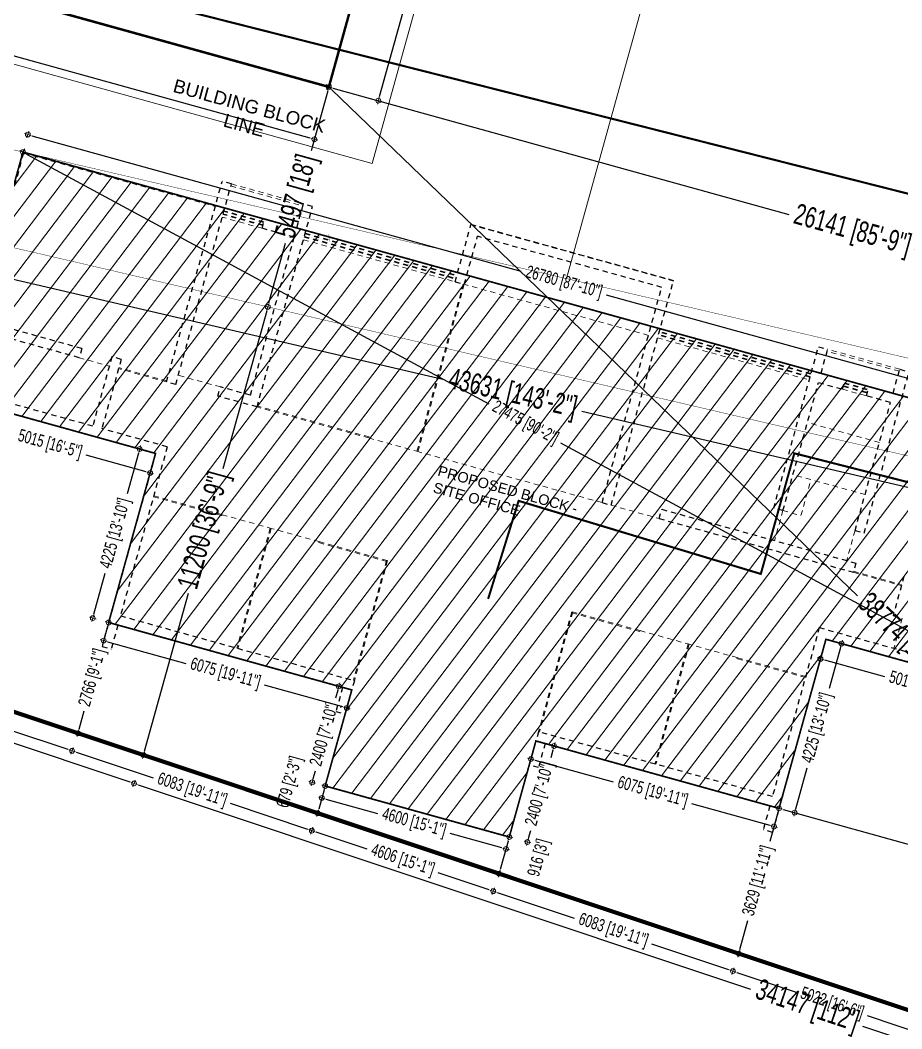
# Model space of a CAD drawing. Header units: millimetres. Extents: x 1330 to 3437, y 431 to 1156.
# Drawn here: x 1501.3 to 1522.53, y 965.32 to 989.61 of the extents above; entities that cross this region are included whole.
import ezdxf

# ---------------------------------------------------------------- set-up
doc = ezdxf.new("R2010")
doc.units = ezdxf.units.MM
doc.linetypes.add('DASHED', pattern=[0.75, 0.5, -0.25])
doc.linetypes.add('DASHED2', pattern=[0.375, 0.25, -0.125])
for name, color, linetype, lineweight in [('A01 Plot Boundary', 2, 'Continuous', 50), ('A03 Roads', 7, 'Continuous', 15), ('C06 Parapet Wall', 39, 'Continuous', 15), ('F03 Windows', 32, 'Continuous', 35), ('I03 Tile Drop', 250, 'Continuous', 9), ('S03 Title Block', 7, 'Continuous', 20), ('T01 Dimenstions Scale 01', 106, 'Continuous', 9), ('Y02 Hatching 02', 193, 'Continuous', 5)]:
    doc.layers.add(name, color=color, linetype=linetype, lineweight=lineweight)
for name, color, linetype in [('C LINE TEXT', 7, 'Continuous'), ('C02 Walls 01', 10, 'Continuous'), ('TEXT', 7, 'Continuous')]:
    doc.layers.add(name, color=color, linetype=linetype)
doc.styles.add('SANSSERIFBOLD', font='arial.ttf')
doc.styles.add('vka-arial', font='arial.ttf')
doc.styles.add('vka-romans', font='GOTHIC.TTF', dxfattribs={"width": 0.7})
doc.dimstyles.new('vka-dim0100', dxfattribs={"dimscale": 100, "dimtxt": 1, "dimasz": 0.7, "dimexe": 1.5, "dimexo": 2.5, "dimgap": 1, "dimtad": 0, "dimdec": 0, "dimzin": 0, "dimdsep": 46, "dimtxsty": 'vka-romans', "dimblk": 'vkadot', "dimcen": 1.5, "dimdle": 1.5, "dimse1": 1, "dimse2": 1, "dimclrd": 256, "dimclre": 256, "dimclrt": 7, "dimadec": 1, "dimazin": 0, "dimtfac": 1, "dimtdec": 0, "dimtofl": 0, "dimtmove": 2, "dimatfit": 3, "dimfxl": 1, "dimtolj": 1, "dimtzin": 0, "dimarcsym": 0})

# ---------------------------------------------------------------- blocks, each defined once
blk = doc.blocks.new('vkadot')
at = {"layer": 'T01 Dimenstions Scale 01'}
for q in [(-0.85, 0), (0, 0.85), (0.85, 0), (0, -0.85)]:
    blk.add_line((0, 0), q, dxfattribs=at)
blk.add_circle((0, 0), 0.579, dxfattribs=at)
blk = doc.blocks.new('*D5')
at = {"layer": 'T01 Dimenstions Scale 01', "lineweight": -2, "transparency": 16777216}
for p, q in [((-2072679, 42978), (-2021253, 42978)), ((-1966179, 42978), (-2017605, 42978))]:
    blk.add_line(p, q, dxfattribs=at)
at = {"layer": 'T01 Dimenstions Scale 01', "lineweight": -2, "transparency": 16777216, "xscale": 100, "yscale": 100, "zscale": 100, "rotation": 180}
blk.add_blockref('vkadot', (-2072779, 42978), dxfattribs=at)
at = {"layer": 'T01 Dimenstions Scale 01', "lineweight": -2, "transparency": 16777216, "xscale": 100, "yscale": 100, "zscale": 100}
blk.add_blockref('vkadot', (-1966079, 42978), dxfattribs=at)
at = {"layer": 'T01 Dimenstions Scale 01', "color": 7, "transparency": 16777216, "insert": (-2019429, 42978), "char_height": 500, "attachment_point": 5, "style": 'vka-romans'}
blk.add_mtext('\\A1;106700 [350\'-1"]', dxfattribs=at)
blk = doc.blocks.new('*D6')
at = {"layer": 'T01 Dimenstions Scale 01', "lineweight": -2, "transparency": 16777216}
for p, q in [((-1964842, 76011), (-1964842, 61914)), ((-1964842, 44386), (-1964842, 58483))]:
    blk.add_line(p, q, dxfattribs=at)
at = {"layer": 'T01 Dimenstions Scale 01', "lineweight": -2, "transparency": 16777216, "xscale": 100, "yscale": 100, "zscale": 100}
for p, rotation in [((-1964842, 76111), 90), ((-1964842, 44286), 270)]:
    blk.add_blockref('vkadot', p, dxfattribs=dict(at, rotation=rotation))
at = {"layer": 'T01 Dimenstions Scale 01', "color": 7, "transparency": 16777216, "insert": (-1964842, 60198), "char_height": 500, "attachment_point": 5, "rotation": 90, "style": 'vka-romans'}
blk.add_mtext('\\A1;31825 [104\'-5"]', dxfattribs=at)
blk = doc.blocks.new('*D50')
at = {"layer": 'T01 Dimenstions Scale 01', "lineweight": -2, "transparency": 16777216}
for p, q in [((-1965979, 44286), (-1954590, 44286)), ((-1940038, 44286), (-1951427, 44286))]:
    blk.add_line(p, q, dxfattribs=at)
at = {"layer": 'T01 Dimenstions Scale 01', "lineweight": -2, "transparency": 16777216, "xscale": 100, "yscale": 100, "zscale": 100, "rotation": 180}
blk.add_blockref('vkadot', (-1966079, 44286), dxfattribs=at)
at = {"layer": 'T01 Dimenstions Scale 01', "lineweight": -2, "transparency": 16777216, "xscale": 100, "yscale": 100, "zscale": 100}
blk.add_blockref('vkadot', (-1939938, 44286), dxfattribs=at)
at = {"layer": 'T01 Dimenstions Scale 01', "color": 7, "transparency": 16777216, "insert": (-1953008, 44286), "char_height": 500, "attachment_point": 5, "style": 'vka-romans'}
blk.add_mtext('\\A1;26141 [85\'-9"]', dxfattribs=at)
blk = doc.blocks.new('*D57')
at = {"layer": 'T01 Dimenstions Scale 01', "lineweight": -2, "transparency": 16777216}
for p, q in [((-1966079, 44186), (-1966079, 42690)), ((-1966079, 38889), (-1966079, 40385))]:
    blk.add_line(p, q, dxfattribs=at)
at = {"layer": 'T01 Dimenstions Scale 01', "lineweight": -2, "transparency": 16777216, "xscale": 100, "yscale": 100, "zscale": 100}
for p, rotation in [((-1966079, 44286), 90), ((-1966079, 38789), 270)]:
    blk.add_blockref('vkadot', p, dxfattribs=dict(at, rotation=rotation))
at = {"layer": 'T01 Dimenstions Scale 01', "color": 7, "transparency": 16777216, "insert": (-1966079, 41538), "char_height": 500, "attachment_point": 5, "rotation": 90, "style": 'vka-romans'}
blk.add_mtext("\\A1;5497 [18']", dxfattribs=at)
blk = doc.blocks.new('*D58')
at = {"layer": 'T01 Dimenstions Scale 01', "lineweight": -2, "transparency": 16777216}
for p, q in [((-1966079, 38689), (-1966079, 34743)), ((-1966079, 27689), (-1966079, 31635))]:
    blk.add_line(p, q, dxfattribs=at)
at = {"layer": 'T01 Dimenstions Scale 01', "lineweight": -2, "transparency": 16777216, "xscale": 100, "yscale": 100, "zscale": 100}
for p, rotation in [((-1966079, 38789), 90), ((-1966079, 27589), 270)]:
    blk.add_blockref('vkadot', p, dxfattribs=dict(at, rotation=rotation))
at = {"layer": 'T01 Dimenstions Scale 01', "color": 7, "transparency": 16777216, "insert": (-1966079, 33189), "char_height": 500, "attachment_point": 5, "rotation": 90, "style": 'vka-romans'}
blk.add_mtext('\\A1;11200 [36\'-9"]', dxfattribs=at)
blk = doc.blocks.new('*D71')
at = {"layer": 'T01 Dimenstions Scale 01', "lineweight": -2, "transparency": 16777216}
for p, q in [((-1966016, 26865), (-1950487, 26065)), ((-1932114, 25119), (-1947643, 25919))]:
    blk.add_line(p, q, dxfattribs=at)
at = {"layer": 'T01 Dimenstions Scale 01', "lineweight": -2, "transparency": 16777216, "xscale": 100, "yscale": 100, "zscale": 100}
for p, rotation in [((-1966116, 26870), 177.0520472543761), ((-1932014, 25114), 357.0520472543761)]:
    blk.add_blockref('vkadot', p, dxfattribs=dict(at, rotation=rotation))
at = {"layer": 'T01 Dimenstions Scale 01', "color": 7, "transparency": 16777216, "insert": (-1949065, 25992), "char_height": 500, "attachment_point": 5, "rotation": 357.052, "style": 'vka-romans'}
blk.add_mtext("\\A1;34147 [112']", dxfattribs=at)
blk = doc.blocks.new('*D72')
at = {"layer": 'T01 Dimenstions Scale 01', "lineweight": -2, "transparency": 16777216}
for p, q in [((-2072716, 32358), (-2021288, 29710)), ((-1966216, 26875), (-2017644, 29523))]:
    blk.add_line(p, q, dxfattribs=at)
at = {"layer": 'T01 Dimenstions Scale 01', "lineweight": -2, "transparency": 16777216, "xscale": 100, "yscale": 100, "zscale": 100}
for p, rotation in [((-2072816, 32363), 177.0528692918299), ((-1966116, 26870), 357.0528692918299)]:
    blk.add_blockref('vkadot', p, dxfattribs=dict(at, rotation=rotation))
at = {"layer": 'T01 Dimenstions Scale 01', "color": 7, "transparency": 16777216, "insert": (-2019466, 29616), "char_height": 500, "attachment_point": 5, "rotation": 357.0529, "style": 'vka-romans'}
blk.add_mtext('\\A1;106841 [350\'-6"]', dxfattribs=at)
blk = doc.blocks.new('*D87')
at = {"layer": 'T01 Dimenstions Scale 01', "lineweight": -2, "transparency": 16777216}
for p, q in [((-1965991, 44238), (-1950537, 35875)), ((-1932065, 25880), (-1947520, 34243))]:
    blk.add_line(p, q, dxfattribs=at)
at = {"layer": 'T01 Dimenstions Scale 01', "lineweight": -2, "transparency": 16777216, "xscale": 100, "yscale": 100, "zscale": 100}
for p, rotation in [((-1966079, 44286), 151.5817494426584), ((-1931977, 25833), 331.5817494426585)]:
    blk.add_blockref('vkadot', p, dxfattribs=dict(at, rotation=rotation))
at = {"layer": 'T01 Dimenstions Scale 01', "color": 7, "transparency": 16777216, "insert": (-1949028, 35059), "char_height": 500, "attachment_point": 5, "rotation": 331.5817, "style": 'vka-romans'}
blk.add_mtext('\\A1;38774 [127\'-3"]', dxfattribs=at)
blk = doc.blocks.new('*D89')
at = {"layer": 'T01 Dimenstions Scale 01', "lineweight": -2, "transparency": 16777216}
for p, q in [((-1938140, 39215), (-1958120, 38380)), ((-1981533, 37403), (-1961552, 38237))]:
    blk.add_line(p, q, dxfattribs=at)
at = {"layer": 'T01 Dimenstions Scale 01', "lineweight": -2, "transparency": 16777216, "xscale": 100, "yscale": 100, "zscale": 100}
for p, rotation in [((-1938040, 39219), 2.390663516997794), ((-1981633, 37399), 182.3906635169978)]:
    blk.add_blockref('vkadot', p, dxfattribs=dict(at, rotation=rotation))
at = {"layer": 'T01 Dimenstions Scale 01', "color": 7, "transparency": 16777216, "insert": (-1959836, 38309), "char_height": 500, "attachment_point": 5, "rotation": 2.3907, "style": 'vka-romans'}
blk.add_mtext('\\A1;43631 [143\'-2"]', dxfattribs=at)
blk = doc.blocks.new('THTH')
at = {"layer": 'C02 Walls 01', "color": 250, "linetype": 'DASHED2', "ltscale": 500}
for p, q in [((-1808787, 727493), (-1803727, 727493)), ((-1803727, 727493), (-1808787, 727493)), ((-1808787, 726063), (-1808787, 727493)), ((-1803727, 721883), (-1803727, 727493)), ((-1803957, 727263), (-1808557, 727263)), ((-1808557, 726063), (-1808557, 727263)), ((-1803957, 721883), (-1803957, 727263)), ((-1814837, 721883), (-1814837, 726893)), ((-1814607, 726893), (-1814837, 726893)), ((-1814607, 721883), (-1814607, 726893)), ((-1812807, 726293), (-1812807, 726893)), ((-1812577, 726893), (-1812807, 726893)), ((-1812577, 721883), (-1812577, 726893)), ((-1799937, 722863), (-1799937, 726893)), ((-1799937, 726893), (-1799707, 726893)), ((-1799707, 726293), (-1799707, 726893)), ((-1797907, 726293), (-1797907, 726893)), ((-1797907, 726893), (-1797677, 726893)), ((-1797677, 722863), (-1797677, 726893)), ((-1812807, 726293), (-1813607, 726293)), ((-1813607, 726063), (-1813607, 726293)), ((-1799707, 726293), (-1799107, 726293)), ((-1799107, 726063), (-1799107, 726293)), ((-1798507, 726063), (-1798507, 726293)), ((-1797907, 726293), (-1798507, 726293)), ((-1812807, 726063), (-1813607, 726063)), ((-1812807, 722113), (-1812807, 726063)), ((-1808787, 726063), (-1808557, 726063)), ((-1799707, 722863), (-1799707, 726063)), ((-1799707, 726063), (-1799107, 726063)), ((-1797907, 726063), (-1798507, 726063)), ((-1797907, 722863), (-1797907, 726063)), ((-1799707, 722863), (-1799937, 722863)), ((-1797907, 722863), (-1797677, 722863)), ((-1817017, 722113), (-1819647, 722113)), ((-1817017, 721883), (-1819417, 721883)), ((-1817017, 722113), (-1817017, 721883)), ((-1816267, 722113), (-1816267, 720383)), ((-1816037, 722113), (-1816267, 722113)), ((-1816037, 722113), (-1816037, 720383)), ((-1814607, 721883), (-1814837, 721883)), ((-1813557, 721883), (-1813557, 722113)), ((-1812807, 722113), (-1813557, 722113)), ((-1812577, 721883), (-1813557, 721883)), ((-1803957, 721883), (-1803727, 721883)), ((-1802527, 722113), (-1797677, 722113)), ((-1802527, 721883), (-1802527, 722113)), ((-1802527, 721883), (-1797677, 721883)), ((-1797677, 722113), (-1797677, 721883)), ((-1796477, 722113), (-1796477, 721133)), ((-1796477, 721133), (-1796247, 721133)), ((-1816267, 720383), (-1819417, 720383)), ((-1814402, 720383), (-1816037, 720383)), ((-1814402, 720383), (-1814402, 716158)), ((-1798112, 720383), (-1792267, 720383)), ((-1798112, 720383), (-1798112, 716158)), ((-1814632, 720153), (-1819647, 720153)), ((-1814632, 720153), (-1814632, 715328)), ((-1797882, 720153), (-1792267, 720153)), ((-1797882, 720153), (-1797882, 715328)), ((-1814402, 716158), (-1808557, 716158)), ((-1808557, 716158), (-1808557, 715328)), ((-1798112, 716158), (-1803957, 716158)), ((-1803957, 716158), (-1803957, 715328)), ((-1814402, 715928), (-1808787, 715928)), ((-1814402, 715928), (-1814402, 715328)), ((-1808787, 715928), (-1808787, 715328)), ((-1798112, 715928), (-1803727, 715928)), ((-1803727, 715928), (-1803727, 715328)), ((-1798112, 715928), (-1798112, 715328)), ((-1814632, 715328), (-1814402, 715328)), ((-1808787, 715328), (-1808557, 715328)), ((-1803727, 715328), (-1803957, 715328)), ((-1797882, 715328), (-1798112, 715328))]:
    blk.add_line(p, q, dxfattribs=at)
at = {"layer": 'C06 Parapet Wall', "color": 250, "linetype": 'DASHED2', "ltscale": 500}
for p, q in [((-1814607, 726893), (-1812807, 726893)), ((-1814607, 726843), (-1812807, 726843)), ((-1797907, 726893), (-1799707, 726893)), ((-1797907, 726843), (-1799707, 726843)), ((-1819647, 726293), (-1819647, 722113)), ((-1819647, 726293), (-1814837, 726293)), ((-1819622, 726268), (-1819622, 722113)), ((-1819622, 726268), (-1814837, 726268)), ((-1808582, 726063), (-1808582, 721883)), ((-1808557, 726063), (-1808557, 721883)), ((-1814837, 721908), (-1816037, 721908)), ((-1814837, 721883), (-1816037, 721883)), ((-1809782, 721908), (-1812577, 721908)), ((-1809782, 721883), (-1812577, 721883)), ((-1809782, 721908), (-1809782, 721883)), ((-1808557, 721883), (-1808582, 721883)), ((-1803957, 721883), (-1803932, 721883)), ((-1797677, 721908), (-1796477, 721908)), ((-1797677, 721883), (-1796477, 721883)), ((-1814402, 719158), (-1812692, 719158)), ((-1814402, 719133), (-1812692, 719133)), ((-1812692, 719158), (-1812692, 719133)), ((-1811492, 719158), (-1811467, 719158)), ((-1811492, 719158), (-1811492, 716158)), ((-1811467, 719158), (-1811467, 716158)), ((-1810267, 719158), (-1808557, 719158)), ((-1810267, 719158), (-1810267, 719133)), ((-1810267, 719133), (-1808557, 719133)), ((-1808582, 719158), (-1808582, 716158)), ((-1808557, 719158), (-1808557, 716158)), ((-1802247, 719158), (-1803957, 719158)), ((-1803957, 719158), (-1803957, 716158)), ((-1802247, 719133), (-1803957, 719133)), ((-1803932, 719158), (-1803932, 716158)), ((-1802247, 719158), (-1802247, 719133)), ((-1801022, 719158), (-1801047, 719158)), ((-1801047, 719158), (-1801047, 716158)), ((-1801022, 719158), (-1801022, 716158)), ((-1798112, 719158), (-1799822, 719158)), ((-1799822, 719158), (-1799822, 719133)), ((-1798112, 719133), (-1799822, 719133))]:
    blk.add_line(p, q, dxfattribs=at)
at = {"layer": 'F03 Windows', "color": 250, "linetype": 'DASHED2', "ltscale": 500}
for p, q in [((-1813607, 726216), (-1814607, 726216)), ((-1813607, 726139), (-1814607, 726139)), ((-1812577, 726216), (-1808787, 726216)), ((-1812577, 726139), (-1808787, 726139)), ((-1799937, 726216), (-1803727, 726216)), ((-1799937, 726139), (-1803727, 726139)), ((-1799107, 726216), (-1798507, 726216)), ((-1799107, 726139), (-1798507, 726139))]:
    blk.add_line(p, q, dxfattribs=at)
at = {"layer": 'I03 Tile Drop', "color": 250, "linetype": 'DASHED2', "ltscale": 500}
for p, q in [((-1813607, 726293), (-1814607, 726293)), ((-1812577, 726293), (-1808787, 726293)), ((-1803727, 726293), (-1799937, 726293)), ((-1799107, 726293), (-1798507, 726293)), ((-1813607, 726063), (-1814607, 726063)), ((-1812577, 726063), (-1808787, 726063)), ((-1803957, 726063), (-1808557, 726063)), ((-1803727, 726063), (-1799937, 726063)), ((-1799107, 726063), (-1798507, 726063)), ((-1797907, 725063), (-1799707, 725063)), ((-1797907, 723763), (-1799707, 723763)), ((-1799257, 722863), (-1799257, 723763)), ((-1799707, 722863), (-1799707, 722113)), ((-1799707, 722863), (-1799257, 722863)), ((-1797907, 722863), (-1797907, 722113)), ((-1817017, 721883), (-1816267, 721883)), ((-1813557, 722113), (-1814607, 722113)), ((-1809782, 721883), (-1808582, 721883)), ((-1803957, 721883), (-1808557, 721883)), ((-1803727, 721883), (-1802527, 721883)), ((-1796247, 721133), (-1796247, 720383)), ((-1812692, 719158), (-1811492, 719158)), ((-1810267, 719158), (-1811467, 719158)), ((-1802247, 719158), (-1801047, 719158)), ((-1799822, 719158), (-1801022, 719158)), ((-1808557, 715328), (-1808557, 713528)), ((-1803957, 715328), (-1803957, 713528)), ((-1803957, 713528), (-1808557, 713528))]:
    blk.add_line(p, q, dxfattribs=at)
blk = doc.blocks.new('*D90')
at = {"layer": 'T01 Dimenstions Scale 01', "lineweight": -2, "transparency": 16777216}
for p, q in [((-2506570, 50004), (-2494350, 50004)), ((-2479990, 50004), (-2492210, 50004))]:
    blk.add_line(p, q, dxfattribs=at)
at = {"layer": 'T01 Dimenstions Scale 01', "lineweight": -2, "transparency": 16777216, "xscale": 100, "yscale": 100, "zscale": 100, "rotation": 180}
blk.add_blockref('vkadot', (-2506670, 50004), dxfattribs=at)
at = {"layer": 'T01 Dimenstions Scale 01', "lineweight": -2, "transparency": 16777216, "xscale": 100, "yscale": 100, "zscale": 100}
blk.add_blockref('vkadot', (-2479890, 50004), dxfattribs=at)
at = {"layer": 'T01 Dimenstions Scale 01', "color": 7, "transparency": 16777216, "insert": (-2493280, 50004), "char_height": 300, "attachment_point": 5, "style": 'vka-romans'}
blk.add_mtext('\\A1;26780 [87\'-10"]', dxfattribs=at)
blk = doc.blocks.new('*D92')
at = {"layer": 'T01 Dimenstions Scale 01', "lineweight": -2, "transparency": 16777216}
for p, q in [((-2484805, 42939), (-2483304, 42939)), ((-2479990, 42939), (-2481492, 42939))]:
    blk.add_line(p, q, dxfattribs=at)
at = {"layer": 'T01 Dimenstions Scale 01', "lineweight": -2, "transparency": 16777216, "xscale": 100, "yscale": 100, "zscale": 100, "rotation": 180}
blk.add_blockref('vkadot', (-2484905, 42939), dxfattribs=at)
at = {"layer": 'T01 Dimenstions Scale 01', "lineweight": -2, "transparency": 16777216, "xscale": 100, "yscale": 100, "zscale": 100}
blk.add_blockref('vkadot', (-2479890, 42939), dxfattribs=at)
at = {"layer": 'T01 Dimenstions Scale 01', "color": 7, "transparency": 16777216, "insert": (-2482398, 42939), "char_height": 300, "attachment_point": 5, "style": 'vka-romans'}
blk.add_mtext('\\A1;5015 [16\'-5"]', dxfattribs=at)
blk = doc.blocks.new('*D93')
at = {"layer": 'T01 Dimenstions Scale 01', "lineweight": -2, "transparency": 16777216}
for p, q in [((-2484516, 43327), (-2484516, 42304)), ((-2484516, 39302), (-2484516, 40325))]:
    blk.add_line(p, q, dxfattribs=at)
at = {"layer": 'T01 Dimenstions Scale 01', "lineweight": -2, "transparency": 16777216, "xscale": 100, "yscale": 100, "zscale": 100}
for p, rotation in [((-2484516, 43427), 90), ((-2484516, 39202), 270)]:
    blk.add_blockref('vkadot', p, dxfattribs=dict(at, rotation=rotation))
at = {"layer": 'T01 Dimenstions Scale 01', "color": 7, "transparency": 16777216, "insert": (-2484516, 41314), "char_height": 300, "attachment_point": 5, "rotation": 90, "style": 'vka-romans'}
blk.add_mtext('\\A1;4225 [13\'-10"]', dxfattribs=at)
blk = doc.blocks.new('*D94')
at = {"layer": 'T01 Dimenstions Scale 01', "lineweight": -2, "transparency": 16777216}
for p, q in [((-2490880, 38750), (-2488926, 38750)), ((-2485005, 38750), (-2486959, 38750))]:
    blk.add_line(p, q, dxfattribs=at)
at = {"layer": 'T01 Dimenstions Scale 01', "lineweight": -2, "transparency": 16777216, "xscale": 100, "yscale": 100, "zscale": 100, "rotation": 180}
blk.add_blockref('vkadot', (-2490980, 38750), dxfattribs=at)
at = {"layer": 'T01 Dimenstions Scale 01', "lineweight": -2, "transparency": 16777216, "xscale": 100, "yscale": 100, "zscale": 100}
blk.add_blockref('vkadot', (-2484905, 38750), dxfattribs=at)
at = {"layer": 'T01 Dimenstions Scale 01', "color": 7, "transparency": 16777216, "insert": (-2487943, 38750), "char_height": 300, "attachment_point": 5, "style": 'vka-romans'}
blk.add_mtext('\\A1;6075 [19\'-11"]', dxfattribs=at)
blk = doc.blocks.new('*D95')
at = {"layer": 'T01 Dimenstions Scale 01', "lineweight": -2, "transparency": 16777216}
for p, q in [((-2490526, 39102), (-2490526, 38910)), ((-2490526, 36902), (-2490526, 37094))]:
    blk.add_line(p, q, dxfattribs=at)
at = {"layer": 'T01 Dimenstions Scale 01', "lineweight": -2, "transparency": 16777216, "xscale": 100, "yscale": 100, "zscale": 100}
for p, rotation in [((-2490526, 39202), 90), ((-2490526, 36802), 270)]:
    blk.add_blockref('vkadot', p, dxfattribs=dict(at, rotation=rotation))
at = {"layer": 'T01 Dimenstions Scale 01', "color": 7, "transparency": 16777216, "insert": (-2490526, 38002), "char_height": 300, "attachment_point": 5, "rotation": 90, "style": 'vka-romans'}
blk.add_mtext('\\A1;2400 [7\'-10"]', dxfattribs=at)
blk = doc.blocks.new('*D96')
at = {"layer": 'T01 Dimenstions Scale 01', "lineweight": -2, "transparency": 16777216}
for p, q in [((-2495480, 36502), (-2494189, 36502)), ((-2491080, 36502), (-2492372, 36502))]:
    blk.add_line(p, q, dxfattribs=at)
at = {"layer": 'T01 Dimenstions Scale 01', "lineweight": -2, "transparency": 16777216, "xscale": 100, "yscale": 100, "zscale": 100, "rotation": 180}
blk.add_blockref('vkadot', (-2495580, 36502), dxfattribs=at)
at = {"layer": 'T01 Dimenstions Scale 01', "lineweight": -2, "transparency": 16777216, "xscale": 100, "yscale": 100, "zscale": 100}
blk.add_blockref('vkadot', (-2490980, 36502), dxfattribs=at)
at = {"layer": 'T01 Dimenstions Scale 01', "color": 7, "transparency": 16777216, "insert": (-2493280, 36502), "char_height": 300, "attachment_point": 5, "style": 'vka-romans'}
blk.add_mtext('\\A1;4600 [15\'-1"]', dxfattribs=at)
blk = doc.blocks.new('*D97')
at = {"layer": 'T01 Dimenstions Scale 01', "lineweight": -2, "transparency": 16777216}
for p, q in [((-2495904, 39102), (-2495904, 38910)), ((-2495904, 36902), (-2495904, 37094))]:
    blk.add_line(p, q, dxfattribs=at)
at = {"layer": 'T01 Dimenstions Scale 01', "lineweight": -2, "transparency": 16777216, "xscale": 100, "yscale": 100, "zscale": 100}
for p, rotation in [((-2495904, 39202), 90), ((-2495904, 36802), 270)]:
    blk.add_blockref('vkadot', p, dxfattribs=dict(at, rotation=rotation))
at = {"layer": 'T01 Dimenstions Scale 01', "color": 7, "transparency": 16777216, "insert": (-2495904, 38002), "char_height": 300, "attachment_point": 5, "rotation": 90, "style": 'vka-romans'}
blk.add_mtext('\\A1;2400 [7\'-10"]', dxfattribs=at)
blk = doc.blocks.new('*D98')
at = {"layer": 'T01 Dimenstions Scale 01', "lineweight": -2, "transparency": 16777216}
for p, q in [((-2501555, 38750), (-2499601, 38750)), ((-2495680, 38750), (-2497634, 38750))]:
    blk.add_line(p, q, dxfattribs=at)
at = {"layer": 'T01 Dimenstions Scale 01', "lineweight": -2, "transparency": 16777216, "xscale": 100, "yscale": 100, "zscale": 100}
for p, rotation in [((-2501655, 38750), 180.0000000000132), ((-2495580, 38750), 1.318944953254686e-11)]:
    blk.add_blockref('vkadot', p, dxfattribs=dict(at, rotation=rotation))
at = {"layer": 'T01 Dimenstions Scale 01', "color": 7, "transparency": 16777216, "insert": (-2498618, 38750), "char_height": 300, "attachment_point": 5, "style": 'vka-romans'}
blk.add_mtext('\\A1;6075 [19\'-11"]', dxfattribs=at)
blk = doc.blocks.new('*D99')
at = {"layer": 'T01 Dimenstions Scale 01', "lineweight": -2, "transparency": 16777216}
for p, q in [((-2502052, 43327), (-2502052, 42304)), ((-2502052, 39302), (-2502052, 40325))]:
    blk.add_line(p, q, dxfattribs=at)
at = {"layer": 'T01 Dimenstions Scale 01', "lineweight": -2, "transparency": 16777216, "xscale": 100, "yscale": 100, "zscale": 100}
for p, rotation in [((-2502052, 43427), 90), ((-2502052, 39202), 270)]:
    blk.add_blockref('vkadot', p, dxfattribs=dict(at, rotation=rotation))
at = {"layer": 'T01 Dimenstions Scale 01', "color": 7, "transparency": 16777216, "insert": (-2502052, 41314), "char_height": 300, "attachment_point": 5, "rotation": 90, "style": 'vka-romans'}
blk.add_mtext('\\A1;4225 [13\'-10"]', dxfattribs=at)
blk = doc.blocks.new('*D100')
at = {"layer": 'T01 Dimenstions Scale 01', "lineweight": -2, "transparency": 16777216}
for p, q in [((-2506570, 42939), (-2505069, 42939)), ((-2501755, 42939), (-2503257, 42939))]:
    blk.add_line(p, q, dxfattribs=at)
at = {"layer": 'T01 Dimenstions Scale 01', "lineweight": -2, "transparency": 16777216, "xscale": 100, "yscale": 100, "zscale": 100}
for p, rotation in [((-2506670, 42939), 180.0000000000053), ((-2501655, 42939), 5.275779813018745e-12)]:
    blk.add_blockref('vkadot', p, dxfattribs=dict(at, rotation=rotation))
at = {"layer": 'T01 Dimenstions Scale 01', "color": 7, "transparency": 16777216, "insert": (-2504163, 42939), "char_height": 300, "attachment_point": 5, "style": 'vka-romans'}
blk.add_mtext('\\A1;5015 [16\'-5"]', dxfattribs=at)
blk = doc.blocks.new('*D108')
at = {"layer": 'T01 Dimenstions Scale 01', "lineweight": -2, "transparency": 16777216}
for p, q in [((-2501655, 39102), (-2501655, 38645)), ((-2501655, 36535), (-2501655, 36992))]:
    blk.add_line(p, q, dxfattribs=at)
at = {"layer": 'T01 Dimenstions Scale 01', "lineweight": -2, "transparency": 16777216, "xscale": 100, "yscale": 100, "zscale": 100}
for p, rotation in [((-2501655, 39202), 90), ((-2501655, 36435), 270)]:
    blk.add_blockref('vkadot', p, dxfattribs=dict(at, rotation=rotation))
at = {"layer": 'T01 Dimenstions Scale 01', "color": 7, "transparency": 16777216, "insert": (-2501655, 37819), "char_height": 300, "attachment_point": 5, "rotation": 90, "style": 'vka-romans'}
blk.add_mtext('\\A1;2766 [9\'-1"]', dxfattribs=at)
blk = doc.blocks.new('*D109')
at = {"layer": 'T01 Dimenstions Scale 01', "lineweight": -2, "transparency": 16777216}
blk.add_line((-2495580, 36702), (-2495580, 36223), dxfattribs=at)
at = {"layer": 'T01 Dimenstions Scale 01', "lineweight": -2, "transparency": 16777216, "xscale": 100, "yscale": 100, "zscale": 100}
for p, rotation in [((-2495580, 36802), 90), ((-2495580, 36123), 270)]:
    blk.add_blockref('vkadot', p, dxfattribs=dict(at, rotation=rotation))
at = {"layer": 'T01 Dimenstions Scale 01', "color": 7, "transparency": 16777216, "insert": (-2496403, 36665), "char_height": 300, "attachment_point": 5, "rotation": 90, "style": 'vka-romans'}
blk.add_mtext('\\A1;679 [2\'-3"]', dxfattribs=at)
blk = doc.blocks.new('*D110')
at = {"layer": 'T01 Dimenstions Scale 01', "lineweight": -2, "transparency": 16777216}
blk.add_line((-2490980, 36702), (-2490980, 35986), dxfattribs=at)
at = {"layer": 'T01 Dimenstions Scale 01', "lineweight": -2, "transparency": 16777216, "xscale": 100, "yscale": 100, "zscale": 100}
for p, rotation in [((-2490980, 36802), 90), ((-2490980, 35886), 270)]:
    blk.add_blockref('vkadot', p, dxfattribs=dict(at, rotation=rotation))
at = {"layer": 'T01 Dimenstions Scale 01', "color": 7, "transparency": 16777216, "insert": (-2490140, 36509), "char_height": 300, "attachment_point": 5, "rotation": 90, "style": 'vka-romans'}
blk.add_mtext("\\A1;916 [3']", dxfattribs=at)
blk = doc.blocks.new('*D111')
at = {"layer": 'T01 Dimenstions Scale 01', "lineweight": -2, "transparency": 16777216}
for p, q in [((-2484905, 39102), (-2484905, 38375)), ((-2484905, 35673), (-2484905, 36399))]:
    blk.add_line(p, q, dxfattribs=at)
at = {"layer": 'T01 Dimenstions Scale 01', "lineweight": -2, "transparency": 16777216, "xscale": 100, "yscale": 100, "zscale": 100}
for p, rotation in [((-2484905, 39202), 90), ((-2484905, 35573), 270)]:
    blk.add_blockref('vkadot', p, dxfattribs=dict(at, rotation=rotation))
at = {"layer": 'T01 Dimenstions Scale 01', "color": 7, "transparency": 16777216, "insert": (-2484905, 37387), "char_height": 300, "attachment_point": 5, "rotation": 90, "style": 'vka-romans'}
blk.add_mtext('\\A1;3629 [11\'-11"]', dxfattribs=at)
blk = doc.blocks.new('*D116')
at = {"layer": 'T01 Dimenstions Scale 01', "lineweight": -2, "transparency": 16777216}
for p, q in [((-2484805, 39202), (-2477445, 39202)), ((-2467979, 39202), (-2475339, 39202))]:
    blk.add_line(p, q, dxfattribs=at)
at = {"layer": 'T01 Dimenstions Scale 01', "lineweight": -2, "transparency": 16777216, "xscale": 100, "yscale": 100, "zscale": 100, "rotation": 180}
blk.add_blockref('vkadot', (-2484905, 39202), dxfattribs=at)
at = {"layer": 'T01 Dimenstions Scale 01', "lineweight": -2, "transparency": 16777216, "xscale": 100, "yscale": 100, "zscale": 100}
blk.add_blockref('vkadot', (-2467879, 39202), dxfattribs=at)
at = {"layer": 'T01 Dimenstions Scale 01', "color": 7, "transparency": 16777216, "insert": (-2476392, 39202), "char_height": 300, "attachment_point": 5, "style": 'vka-romans'}
blk.add_mtext('\\A1;17027 [55\'-10"]', dxfattribs=at)
blk = doc.blocks.new('*D122')
at = {"layer": 'T01 Dimenstions Scale 01', "lineweight": -2, "transparency": 16777216}
for p, q in [((-2506573, 49545), (-2494244, 46718)), ((-2479988, 43449), (-2492316, 46276))]:
    blk.add_line(p, q, dxfattribs=at)
at = {"layer": 'T01 Dimenstions Scale 01', "lineweight": -2, "transparency": 16777216, "xscale": 100, "yscale": 100, "zscale": 100}
for p, rotation in [((-2506670, 49567), 167.0856065217497), ((-2479890, 43427), 347.0856065217496)]:
    blk.add_blockref('vkadot', p, dxfattribs=dict(at, rotation=rotation))
at = {"layer": 'T01 Dimenstions Scale 01', "color": 7, "transparency": 16777216, "insert": (-2493280, 46497), "char_height": 300, "attachment_point": 5, "rotation": 347.0856, "style": 'vka-romans'}
blk.add_mtext('\\A1;27475 [90\'-2"]', dxfattribs=at)
blk = doc.blocks.new('*D123')
at = {"layer": 'T01 Dimenstions Scale 01', "lineweight": -2, "transparency": 16777216}
for p, q in [((-2484828, 35124), (-2483326, 35047)), ((-2480013, 34876), (-2481516, 34954))]:
    blk.add_line(p, q, dxfattribs=at)
at = {"layer": 'T01 Dimenstions Scale 01', "lineweight": -2, "transparency": 16777216, "xscale": 100, "yscale": 100, "zscale": 100}
for p, rotation in [((-2484928, 35129), 177.0528692918294), ((-2479913, 34871), 357.0528692918293)]:
    blk.add_blockref('vkadot', p, dxfattribs=dict(at, rotation=rotation))
at = {"layer": 'T01 Dimenstions Scale 01', "color": 7, "transparency": 16777216, "insert": (-2482421, 35000), "char_height": 300, "attachment_point": 5, "rotation": 357.0529, "style": 'vka-romans'}
blk.add_mtext('\\A1;5022 [16\'-6"]', dxfattribs=at)
blk = doc.blocks.new('*D124')
at = {"layer": 'T01 Dimenstions Scale 01', "lineweight": -2, "transparency": 16777216}
for p, q in [((-2490903, 35437), (-2488948, 35336)), ((-2485028, 35134), (-2486984, 35235))]:
    blk.add_line(p, q, dxfattribs=at)
at = {"layer": 'T01 Dimenstions Scale 01', "lineweight": -2, "transparency": 16777216, "xscale": 100, "yscale": 100, "zscale": 100}
for p, rotation in [((-2491003, 35442), 177.05286929183), ((-2484928, 35129), 357.0528692918299)]:
    blk.add_blockref('vkadot', p, dxfattribs=dict(at, rotation=rotation))
at = {"layer": 'T01 Dimenstions Scale 01', "color": 7, "transparency": 16777216, "insert": (-2487966, 35286), "char_height": 300, "attachment_point": 5, "rotation": 357.0529, "style": 'vka-romans'}
blk.add_mtext('\\A1;6083 [19\'-11"]', dxfattribs=at)
blk = doc.blocks.new('*D125')
at = {"layer": 'T01 Dimenstions Scale 01', "lineweight": -2, "transparency": 16777216}
for p, q in [((-2495503, 35674), (-2494210, 35607)), ((-2491103, 35447), (-2492396, 35514))]:
    blk.add_line(p, q, dxfattribs=at)
at = {"layer": 'T01 Dimenstions Scale 01', "lineweight": -2, "transparency": 16777216, "xscale": 100, "yscale": 100, "zscale": 100}
for p, rotation in [((-2495603, 35679), 177.0528692918239), ((-2491003, 35442), 357.0528692918239)]:
    blk.add_blockref('vkadot', p, dxfattribs=dict(at, rotation=rotation))
at = {"layer": 'T01 Dimenstions Scale 01', "color": 7, "transparency": 16777216, "insert": (-2493303, 35561), "char_height": 300, "attachment_point": 5, "rotation": 357.0529, "style": 'vka-romans'}
blk.add_mtext('\\A1;4606 [15\'-1"]', dxfattribs=at)
blk = doc.blocks.new('*D126')
at = {"layer": 'T01 Dimenstions Scale 01', "lineweight": -2, "transparency": 16777216}
for p, q in [((-2501578, 35984), (-2499623, 35884)), ((-2495703, 35682), (-2497659, 35783))]:
    blk.add_line(p, q, dxfattribs=at)
at = {"layer": 'T01 Dimenstions Scale 01', "lineweight": -2, "transparency": 16777216, "xscale": 100, "yscale": 100, "zscale": 100}
for p, rotation in [((-2501678, 35989), 177.052869291832), ((-2495603, 35677), 357.0528692918321)]:
    blk.add_blockref('vkadot', p, dxfattribs=dict(at, rotation=rotation))
at = {"layer": 'T01 Dimenstions Scale 01', "color": 7, "transparency": 16777216, "insert": (-2498641, 35833), "char_height": 300, "attachment_point": 5, "rotation": 357.0529, "style": 'vka-romans'}
blk.add_mtext('\\A1;6083 [19\'-11"]', dxfattribs=at)
blk = doc.blocks.new('*D127')
at = {"layer": 'T01 Dimenstions Scale 01', "lineweight": -2, "transparency": 16777216}
for p, q in [((-2506593, 36243), (-2505091, 36165)), ((-2501778, 35995), (-2503281, 36072))]:
    blk.add_line(p, q, dxfattribs=at)
at = {"layer": 'T01 Dimenstions Scale 01', "lineweight": -2, "transparency": 16777216, "xscale": 100, "yscale": 100, "zscale": 100}
for p, rotation in [((-2506693, 36248), 177.0528692918301), ((-2501678, 35989), 357.0528692918302)]:
    blk.add_blockref('vkadot', p, dxfattribs=dict(at, rotation=rotation))
at = {"layer": 'T01 Dimenstions Scale 01', "color": 7, "transparency": 16777216, "insert": (-2504186, 36119), "char_height": 300, "attachment_point": 5, "rotation": 357.0529, "style": 'vka-romans'}
blk.add_mtext('\\A1;5022 [16\'-6"]', dxfattribs=at)
blk = doc.blocks.new('fdgdg')
at = {"color": 1, "linetype": 'DASHED', "ltscale": 1000, "true_color": 0xf00000, "const_width": 60}
blk.add_lwpolyline([(-1966078.8, 76111), (-1977454.2, 76111), (-1977454.2, 91360.5), (-2061404.2, 91360.5), (-2061404.2, 76110.5), (-2072778.8, 76111), (-2072778.8, 44286), (-1966078.8, 44286), (-1966078.8, 76111)], close=True, dxfattribs=at)
at = {"layer": 'A01 Plot Boundary', "color": 20, "lineweight": 15, "ltscale": 3}
blk.add_lwpolyline([(-2088529.1, 40388.2), (-2088463, 42622.6), (-2087996.9, 59368.8), (-2087067.7, 90485.6), (-2073535.1, 89347.6), (-2072535.5, 102199.1), (-2065980.8, 101663.5), (-2064204, 104416.2), (-2065252.5, 115689.1), (-2066924.2, 124357.3), (-2071905.6, 146926.1), (-2073487, 154803), (-2068017.3, 158157.3), (-2023645.3, 168789.7), (-2000452.3, 139301.3), (-1999182.6, 136886.5), (-1963717.9, 99409.4), (-1931977, 25833.1), (-2088713.1, 33902.3)], close=True, dxfattribs=at)
at = {"layer": 'A03 Roads', "color": 5, "linetype": 'DASHED2', "ltscale": 5500, "const_width": 10}
blk.add_lwpolyline([(-2104235.9, 41210.5), (-2076468, 38669.8), (-1981663.7, 38138.5), (-1920413.7, 40695.6)], dxfattribs=at)
at = {"layer": 'C06 Parapet Wall'}
blk.add_lwpolyline([(-1959334.2, 41366.2), (-1959334.2, 85460.7)], dxfattribs=at)
at = {"layer": 'T01 Dimenstions Scale 01'}
for base, p1, p2, picture, middle in [((-1964842.4, 76111), (-1966078.8, 44286), (-1966078.8, 76111), '*D6', (-1964842.4, 60198.5)), ((-1966078.8, 38789.2), (-1966078.8, 44286), (-1966078.8, 38789.2), '*D57', (-1966078.8, 41537.6)), ((-1966078.8, 27588.8), (-1966078.8, 38789.2), (-1966078.8, 27588.8), '*D58', (-1966078.8, 33189))]:
    dim = blk.add_linear_dim(base=base, p1=p1, p2=p2, angle=90, dimstyle='vka-dim0100', override={"dimtxt": 5, "dimasz": 1, "dimfxl": 3}, dxfattribs=at)
    dim.commit()
    dim.dimension.update_dxf_attribs({"geometry": picture, "text_midpoint": middle})
dim = blk.add_linear_dim(base=(-1939937.6, 44286), p1=(-1966078.8, 44286), p2=(-1939937.6, 44286), dimstyle='vka-dim0100', override={"dimtxt": 5, "dimasz": 1, "dimfxl": 3}, dxfattribs=at)
dim.commit()
dim.dimension.update_dxf_attribs({"geometry": '*D50', "text_midpoint": (-1953008.2, 44286)})
dim = blk.add_linear_dim(base=(-1966078.8, 42978.3), p1=(-2072778.8, 44286), p2=(-1966078.8, 44286), dimstyle='vka-dim0100', override={"dimtxt": 5, "dimasz": 1, "dimfxl": 3}, dxfattribs=at)
dim.commit()
dim.dimension.update_dxf_attribs({"geometry": '*D5', "text_midpoint": (-2019428.8, 42978.3), "dimtype": 128})
for p1, p2, distance, picture, middle in [((-1966078.8, 44286), (-1931977, 25833.1), -0.4, '*D87', (-1949028.1, 35059.2)), ((-1981663.7, 38138.5), (-1938070.7, 39958.5), -740.3, '*D89', (-1959836.3, 38308.9)), ((-1966078.8, 27588.8), (-2072778.8, 33082), 719.9, '*D72', (-2019465.9, 29616.4)), ((-1931976.7, 25832.6), (-1966078.8, 27588.8), 719.9, '*D71', (-1949064.8, 25991.8))]:
    dim = blk.add_aligned_dim(p1=p1, p2=p2, distance=distance, dimstyle='vka-dim0100', override={"dimtxt": 5, "dimasz": 1, "dimfxl": 3}, dxfattribs=at)
    dim.commit()
    dim.dimension.update_dxf_attribs({"geometry": picture, "text_midpoint": middle})
blk = doc.blocks.new('efdf')
at = {"layer": 'Y02 Hatching 02'}
h = blk.add_hatch(dxfattribs=at)
h.set_pattern_fill('ANSI31', color=252, scale=3500, angle=23.33545)
h.set_pattern_definition([(68.33545, (-7464.7, 37549.4), (-406.59551, 161.51266), [])])
h.paths.add_polyline_path([(-1812697, 757085.8), (-1806622, 757085.8), (-1806622, 761310.8), (-1801607, 761310.8), (-1801607, 767450.8), (-1828387, 767450.8), (-1828387, 761310.8), (-1823372, 761310.8), (-1823372, 757085.8), (-1817297, 757085.8), (-1817297, 754685.8), (-1812697, 754685.8)])
h.paths.add_polyline_path([(-1844287, 765177.2), (-1828387, 765177.2), (-1828387, 758527.2), (-1844287, 758527.2)])
at = {"color": 1, "linetype": 'DASHED', "ltscale": 500, "true_color": 0xf00000, "const_width": 40}
blk.add_lwpolyline([(-1812697, 757085.8), (-1806622, 757085.8), (-1806622, 761310.8), (-1801607, 761310.8), (-1801607, 767450.8), (-1828387, 767450.8), (-1828387, 761310.8), (-1823372, 761310.8), (-1823372, 757085.8), (-1817297, 757085.8), (-1817297, 754685.8), (-1812697, 754685.8)], close=True, dxfattribs=at)
at = {"layer": 'A01 Plot Boundary', "color": 20, "lineweight": 15, "ltscale": 3, "const_width": 100}
blk.add_lwpolyline([(-1809712.4, 803717.4), (-1787607.6, 752478.1), (-1857327.9, 756067.4)], dxfattribs=at)
at = {"layer": 'A03 Roads', "linetype": 'DASHED2', "ltscale": 5500, "const_width": 10}
blk.add_lwpolyline([(-1857327.9, 767170), (-1837751.8, 767060.3), (-1776044.6, 769636.6)], dxfattribs=at)
at = {"layer": 'C LINE TEXT'}
blk.add_lwpolyline([(-1820727.3, 767450.8, 0, 140.3, 0), (-1820870.3, 767839.5, 0, 0, 0), (-1821477.9, 769733.3, 0, 0, 0), (-1824956.5, 769733.3, 0, 0, 0)], format="xyseb", dxfattribs=at)
blk.add_blockref('THTH', (-8739.8, 41158.5))
at = {"layer": 'C LINE TEXT', "color": 4, "insert": (-1823428.1, 769335.2), "char_height": 322.055, "width": 4322.238, "attachment_point": 8, "rotation": 0.18796, "line_spacing_factor": 0.9, "style": 'SANSSERIFBOLD'}
blk.add_mtext('BUILDING BLOCK LINE', dxfattribs=at)
at = {"layer": 'S03 Title Block', "color": 6, "insert": (-1816703.4, 762861.1), "char_height": 250, "width": 4798.36, "attachment_point": 1, "style": 'vka-arial'}
blk.add_mtext('PROPOSED BLOCK - \\PSITE OFFICE', dxfattribs=at)
at = {"layer": 'T01 Dimenstions Scale 01'}
for p1, p2, distance, picture, middle, set_off in [((-1828387, 767450.8), (-1801607, 767450.8), 437, '*D90', (-1814997, 767887.8), (678283.3, 717883.9)), ((-1828387, 767451.3), (-1801607, 761310.8), 0, '*D122', (-1814997, 764381), (678283.3, 717883.9)), ((-1823372, 761310.8), (-1828387, 761310.8), 488.1, '*D100', (-1825879.5, 760822.7), (678283.3, 717883.9)), ((-1823372, 757085.8), (-1823372, 761310.8), 396.3, '*D99', (-1823768.3, 759198.3), (678283.3, 717883.9)), ((-1806622, 761310.8), (-1801607, 761310.8), -488.1, '*D92', (-1804114.5, 760822.7), (678283.3, 717883.9)), ((-1806622, 757085.8), (-1806622, 761310.8), -388.9, '*D93', (-1806233.1, 759198.3), (678283.3, 717883.9)), ((-1806622, 757085.8), (-1789595.4, 757085.8), 0, '*D116', (-1798108.7, 757085.8), (678283.3, 717883.9)), ((-1823372.0124, 757085.7836), (-1823372.0124, 754319.2946), 0, '*D108', (-1823372.0124, 755702.5391), (678283.2892, 717883.9311)), ((-1817297, 754685.8), (-1817297, 757085.8), 323.6, '*D97', (-1817620.6, 755885.8), (678283.3, 717883.9)), ((-1812697, 757085.8), (-1812697, 754685.8), 454.6, '*D95', (-1812242.4, 755885.8), (678283.3, 717883.9)), ((-1806622, 757085.8), (-1806622, 753457), 0, '*D111', (-1806622, 755271.4), (678283.3, 717883.9)), ((-1817297, 757085.8), (-1823372, 757085.8), 451.6, '*D98', (-1820334.5, 756634.2), (678283.3, 717883.9)), ((-1812697, 757085.8), (-1806622, 757085.8), -451.6, '*D94', (-1809659.5, 756634.2), (678283.3, 717883.9)), ((-1817297, 754685.8), (-1812697, 754685.8), -299.7, '*D96', (-1814997, 754386.1), (678283.3, 717883.9)), ((-1823372, 754319.3), (-1828387, 754577.5), 446.5, '*D127', (-1825902.5, 754002.5), (678283.3, 717883.9)), ((-1817297, 754006.5), (-1823372, 754319.3), 446.5, '*D126', (-1820357.5, 753717), (678283.3, 717883.9)), ((-1812697, 753769.7), (-1817297, 754006.5), 444.3, '*D125', (-1815019.9, 753444.4), (678283.3, 717883.9)), ((-1806622, 753457), (-1812697, 753769.7), 444.3, '*D124', (-1809682.4, 753169.6), (678283.3, 717883.9)), ((-1801607, 753198.8), (-1806622, 753457), 444.3, '*D123', (-1804137.4, 752884.2), (678283.3, 717883.9))]:
    dim = blk.add_aligned_dim(p1=p1, p2=p2, distance=distance, dimstyle='vka-dim0100', override={"dimtxt": 3, "dimasz": 1, "dimfxl": 3}, dxfattribs=at)
    dim.commit()
    dim.dimension.update_dxf_attribs({"geometry": picture, "text_midpoint": middle, "insert": set_off})
for base, p1, p2, picture, middle in [((-1817297, 754006.5), (-1817297, 754685.8), (-1817297, 754006.5), '*D109', (-1818120, 754549.3)), ((-1812697, 753769.7), (-1812697, 754685.8), (-1812697, 753769.7), '*D110', (-1811857, 754393.3))]:
    dim = blk.add_linear_dim(base=base, p1=p1, p2=p2, angle=270, dimstyle='vka-dim0100', override={"dimtxt": 3, "dimasz": 1, "dimfxl": 3}, dxfattribs=at)
    dim.commit()
    dim.dimension.update_dxf_attribs({"geometry": picture, "text_midpoint": middle, "dimtype": 129, "insert": (678283.3, 717883.9)})

msp = doc.modelspace()

# ---------------------------------------------------------------- linework, layer by layer
at = {"linetype": 'Continuous', "lineweight": 0, "elevation": 91.374, "flags": 128}
msp.add_lwpolyline([(1404.06976, 1015.47378), (1509.78051, 986.1595), (1519.08652, 1019.71806), (1508.12488, 1022.7578), (1512.19988, 1037.45274), (1428.41183, 1060.68772), (1424.33682, 1045.99278), (1413.37577, 1049.03235)], close=True, dxfattribs=at)
at = {"layer": 'TEXT', "color": 2, "const_width": 0.05}
msp.add_lwpolyline([(1498.206, 981.536), (1482.828, 985.46), (1484.437, 992.02), (1499.838, 988.128), (1500.566, 991.033), (1526.51363, 984.4645)], dxfattribs=at)
at = {"layer": 'TEXT', "color": 2, "const_width": 0.05, "elevation": 99.18}
msp.add_lwpolyline([(1526.51363, 984.4645), (1524.792, 977.952), (1519.943, 979.183), (1519.136, 976.278), (1513.305, 978.038), (1512.57, 975.674)], dxfattribs=at)

# ---------------------------------------------------------------- block references
at = {"rotation": 344.5009561756062}
for name, p, xscale, yscale, zscale in [('fdgdg', (3391.48391, 419.95016, 91.374), 0.0009999999999999998, 0.0009999999999999998, 0.0009999999999999998), ('efdf', (3058.18882, -241.69152, 91.374), 0.001, 0.001, 0.001)]:
    msp.add_blockref(name, p, dxfattribs=dict(at, xscale=xscale, yscale=yscale, zscale=zscale))

doc.saveas('drawing.dxf')
